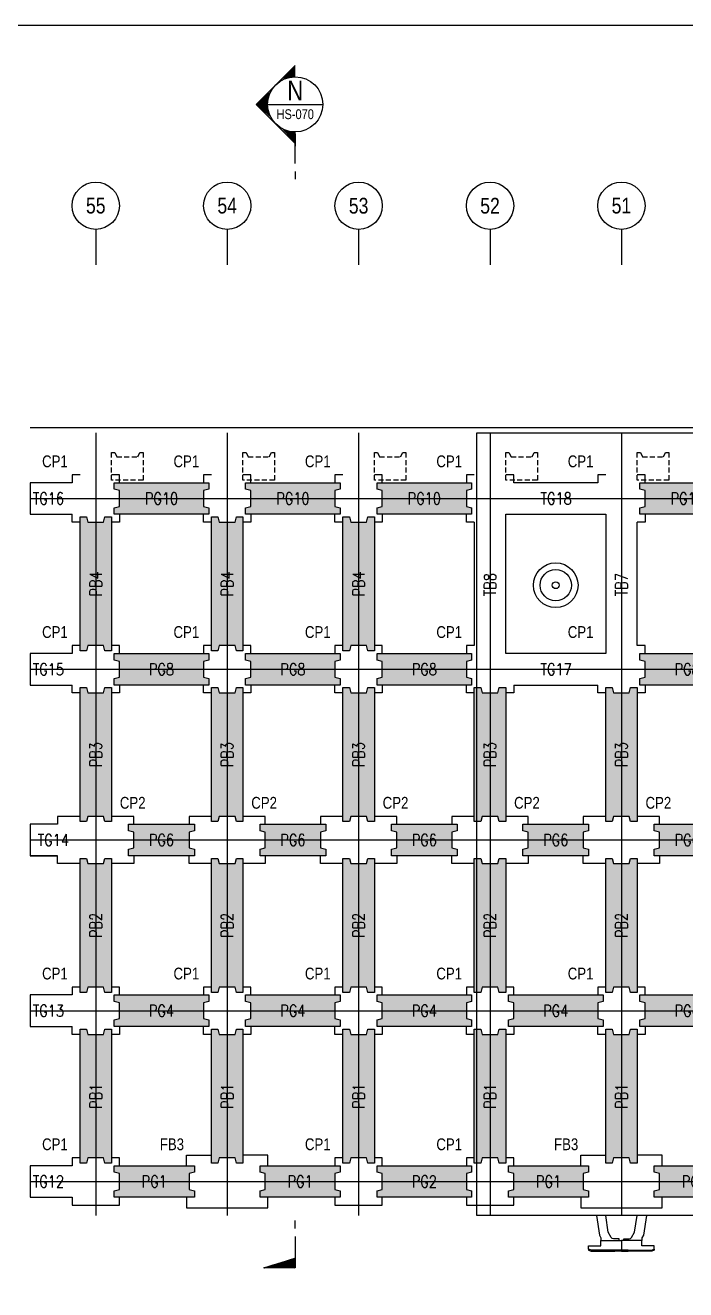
# Model space of a CAD drawing. Header units: millimetres. Extents: x 4668 to 40173, y -3560 to 14620.
# Drawn here: x 29398 to 31911, y 9806 to 14620 of the extents above; entities that cross this region are included whole.
import ezdxf
from ezdxf.enums import TextEntityAlignment as Align

# ---------------------------------------------------------------- set-up
doc = ezdxf.new("R2010")
doc.units = ezdxf.units.MM
for name, pattern in [('CENTER', [50.8, 31.75, -6.35, 6.35, -6.35]), ('DASHED', [19.05, 12.7, -6.35]), ('HIDDEN', [9.525, 6.35, -3.175])]:
    doc.linetypes.add(name, pattern=pattern)
doc.layers.get('0').transparency = 0.5
for name, color, linetype in [('DIM_03', 1, 'Continuous'), ('HB_SYMBOLS', 7, 'Continuous'), ('場鑄梁', 4, 'Continuous'), ('場鑄梁_TXT', 2, 'Continuous'), ('場鑄梁_虛線', 4, 'Continuous'), ('底圖', 7, 'Continuous'), ('直柱', 5, 'Continuous'), ('防舷材', 7, 'Continuous'), ('預鑄梁', 7, 'Continuous'), ('預鑄梁_TXT', 2, 'Continuous'), ('預鑄梁_外緣', 7, 'Continuous'), ('預鑄樁帽', 6, 'Continuous'), ('預鑄樁帽_TXT', 2, 'Continuous')]:
    doc.layers.add(name, color=color, linetype=linetype)
doc.layers.add('HB_0', color=7, linetype='Continuous', transparency=0.5)
doc.layers.add('預鑄梁_HATCH', color=253, linetype='Continuous', transparency=0.5)
doc.layers.get('預鑄樁帽').off()
doc.styles.get("Standard").update_dxf_attribs({"font": 'arial.ttf'})
doc.styles.add('結構平面-V3$0$STANDARD', font='ROMANS', dxfattribs={"width": 0.8, "bigfont": 'LCHINA.shx'})

# ---------------------------------------------------------------- blocks, each defined once
blk = doc.blocks.new('gr_t')
at = {"layer": 'HB_SYMBOLS', "color": 4, "linetype": 'Continuous'}
blk.add_line((0, -6), (0, -15), dxfattribs=at)
blk.add_circle((0, 0), 6, dxfattribs=at)
at = {"layer": 'HB_SYMBOLS', "color": 4, "linetype": 'Continuous', "width": 0.8}
blk.add_attdef('A', text='', height=4.5, dxfattribs=at).set_placement((0, 0), align=Align.MIDDLE)
blk = doc.blocks.new('HP1250-flat-1')
at = {"color": 7, "linetype": 'Continuous'}
for points in [[(-0.947, 1.35), (-0.838, 0.601), (-0.78, 0.5), (-0.78, 0.4)], [(0.947, 1.35), (0.838, 0.601), (0.78, 0.5), (0.78, 0.4)]]:
    blk.add_lwpolyline(points, dxfattribs=at)
for points in [[(-0.09, 0.4), (-0.09, 0.457, 0.414214), (-0.095, 0.462), (-0.298, 0.462, -0.272631), (-0.385, 0.512), (-0.5, 0.715), (-0.594, 1.35)], [(0.09, 0.4), (0.09, 0.457, -0.414214), (0.095, 0.462), (0.298, 0.462, 0.272631), (0.385, 0.512), (0.5, 0.715), (0.594, 1.35)]]:
    blk.add_lwpolyline(points, format="xyb", dxfattribs=at)
for points in [[(0, 0.4), (0, 0.04), (-1.144, 0.04), (-1.25, 0.072), (-1.25, 0.2), (-0.78, 0.2), (-0.78, 0.4)], [(-1.15, 0), (-0.75, 0), (-0.75, 0.04), (-1.144, 0.04), (-1.25, 0.072), (-1.25, 0.03)], [(-0.75, 0.04), (-0.75, 0), (-0.25, 0), (-0.25, 0.04)], [(0, 0.04), (0, 0), (-0.25, 0), (-0.25, 0.04)], [(0, 0.4), (0, 0.04), (1.144, 0.04), (1.25, 0.072), (1.25, 0.2), (0.78, 0.2), (0.78, 0.4)], [(0, 0.04), (0, 0), (0.25, 0), (0.25, 0.04)], [(0.75, 0.04), (0.75, 0), (0.25, 0), (0.25, 0.04)], [(1.15, 0), (0.75, 0), (0.75, 0.04), (1.144, 0.04), (1.25, 0.072), (1.25, 0.03)]]:
    blk.add_lwpolyline(points, close=True, dxfattribs=at)
blk = doc.blocks.new('Boll200T')
at = {"color": 0, "linetype": 'Continuous'}
for radius in [0.85, 0.13]:
    blk.add_circle((0, 0), radius, dxfattribs=at)
at = {"color": 0}
blk.add_circle((0, 0), 0.595, dxfattribs=at)
blk = doc.blocks.new('PG1')
at = {"layer": '預鑄梁_HATCH'}
blk.add_hatch(color=256, dxfattribs=at).paths.add_polyline_path([(0, 25), (0, 0), (305, 0), (305, 25), (285, 30), (285, 90), (305, 95), (305, 120), (0, 120), (0, 95), (20, 90), (20, 30)])
at = {"layer": '預鑄梁', "linetype": 'DASHED', "ltscale": 50}
blk.add_lwpolyline([(0, 0), (0, 25), (20, 30), (20, 90), (0, 95), (0, 120), (305, 120), (305, 95), (285, 90), (285, 30), (305, 25), (305, 0), (0, 0)], dxfattribs=at)
at = {"layer": '預鑄梁_外緣'}
blk.add_lwpolyline([(0, 0), (0, 25), (20, 30), (20, 90), (0, 95), (0, 120), (305, 120), (305, 95), (285, 90), (285, 30), (305, 25), (305, 0), (0, 0)], dxfattribs=at)
at = {"layer": '預鑄梁_TXT', "linetype": 'Continuous', "style": '結構平面-V3$0$STANDARD', "width": 0.8}
blk.add_text('PG1', height=45, rotation=0, dxfattribs=at).set_placement((152.5, 60), align=Align.MIDDLE)
blk = doc.blocks.new('PG2')
at = {"layer": '預鑄梁_HATCH'}
blk.add_hatch(color=256, dxfattribs=at).paths.add_polyline_path([(0, 25), (0, 0), (360, 0), (360, 25), (340, 30), (340, 90), (360, 95), (360, 120), (0, 120), (0, 95), (20, 90), (20, 30)])
at = {"layer": '預鑄梁', "linetype": 'DASHED', "ltscale": 50}
blk.add_lwpolyline([(0, 0), (0, 25), (20, 30), (20, 90), (0, 95), (0, 120), (360, 120), (360, 95), (340, 90), (340, 30), (360, 25), (360, 0), (0, 0)], dxfattribs=at)
at = {"layer": '預鑄梁_外緣'}
blk.add_lwpolyline([(0, 0), (0, 25), (20, 30), (20, 90), (0, 95), (0, 120), (360, 120), (360, 95), (340, 90), (340, 30), (360, 25), (360, 0), (0, 0)], dxfattribs=at)
at = {"layer": '預鑄梁_TXT', "linetype": 'Continuous', "style": '結構平面-V3$0$STANDARD', "width": 0.8}
blk.add_text('PG2', height=45, rotation=0, dxfattribs=at).set_placement((180, 60), align=Align.MIDDLE)
blk = doc.blocks.new('PG4')
at = {"layer": '預鑄梁_HATCH'}
blk.add_hatch(color=256, dxfattribs=at).paths.add_polyline_path([(0, 25), (0, 0), (360, 0), (360, 25), (340, 30), (340, 90), (360, 95), (360, 120), (0, 120), (0, 95), (20, 90), (20, 30)])
at = {"layer": '預鑄梁', "linetype": 'DASHED', "ltscale": 50}
blk.add_lwpolyline([(0, 0), (0, 25), (20, 30), (20, 90), (0, 95), (0, 120), (360, 120), (360, 95), (340, 90), (340, 30), (360, 25), (360, 0), (0, 0)], dxfattribs=at)
at = {"layer": '預鑄梁_外緣'}
blk.add_lwpolyline([(0, 0), (0, 25), (20, 30), (20, 90), (0, 95), (0, 120), (360, 120), (360, 95), (340, 90), (340, 30), (360, 25), (360, 0), (0, 0)], dxfattribs=at)
at = {"layer": '預鑄梁_TXT', "linetype": 'Continuous', "style": '結構平面-V3$0$STANDARD', "width": 0.8}
blk.add_text('PG4', height=45, rotation=0, dxfattribs=at).set_placement((180, 60), align=Align.MIDDLE)
blk = doc.blocks.new('PG6')
at = {"layer": '預鑄梁_HATCH'}
blk.add_hatch(color=256, dxfattribs=at).paths.add_polyline_path([(250, 0), (250, 25), (230, 30), (230, 90), (250, 95), (250, 120), (0, 120), (0, 95), (20, 90), (20, 30), (0, 25), (0, 0)])
at = {"layer": '預鑄梁', "linetype": 'DASHED', "ltscale": 50}
blk.add_lwpolyline([(0, 0), (0, 25), (20, 30), (20, 90), (0, 95), (0, 120), (250, 120), (250, 95), (230, 90), (230, 30), (250, 25), (250, 0), (0, 0)], dxfattribs=at)
at = {"layer": '預鑄梁_外緣'}
blk.add_lwpolyline([(0, 0), (0, 25), (20, 30), (20, 90), (0, 95), (0, 120), (250, 120), (250, 95), (230, 90), (230, 30), (250, 25), (250, 0), (0, 0)], dxfattribs=at)
at = {"layer": '預鑄梁_TXT', "linetype": 'Continuous', "style": '結構平面-V3$0$STANDARD', "width": 0.8}
blk.add_text('PG6', height=45, rotation=0, dxfattribs=at).set_placement((125, 60), align=Align.MIDDLE)
blk = doc.blocks.new('PG8')
at = {"layer": '預鑄梁_HATCH'}
blk.add_hatch(color=256, dxfattribs=at).paths.add_polyline_path([(0, 25), (0, 0), (360, 0), (360, 25), (340, 30), (340, 90), (360, 95), (360, 120), (0, 120), (0, 95), (20, 90), (20, 30)])
at = {"layer": '預鑄梁', "linetype": 'DASHED', "ltscale": 50}
blk.add_lwpolyline([(0, 0), (0, 25), (20, 30), (20, 90), (0, 95), (0, 120), (360, 120), (360, 95), (340, 90), (340, 30), (360, 25), (360, 0), (0, 0)], dxfattribs=at)
at = {"layer": '預鑄梁_外緣'}
blk.add_lwpolyline([(0, 0), (0, 25), (20, 30), (20, 90), (0, 95), (0, 120), (360, 120), (360, 95), (340, 90), (340, 30), (360, 25), (360, 0), (0, 0)], dxfattribs=at)
at = {"layer": '預鑄梁_TXT', "linetype": 'Continuous', "style": '結構平面-V3$0$STANDARD', "width": 0.8}
blk.add_text('PG8', height=45, rotation=0, dxfattribs=at).set_placement((180, 60), align=Align.MIDDLE)
blk = doc.blocks.new('PG10')
at = {"layer": '預鑄梁_HATCH'}
blk.add_hatch(color=256, dxfattribs=at).paths.add_polyline_path([(0, 25), (0, 0), (360, 0), (360, 25), (340, 30), (340, 90), (360, 95), (360, 120), (0, 120), (0, 95), (20, 90), (20, 30)])
at = {"layer": '預鑄梁', "linetype": 'DASHED', "ltscale": 50}
blk.add_lwpolyline([(0, 0), (0, 25), (20, 30), (20, 90), (0, 95), (0, 120), (360, 120), (360, 95), (340, 90), (340, 30), (360, 25), (360, 0), (0, 0)], dxfattribs=at)
at = {"layer": '預鑄梁_外緣'}
blk.add_lwpolyline([(0, 0), (0, 25), (20, 30), (20, 90), (0, 95), (0, 120), (360, 120), (360, 95), (340, 90), (340, 30), (360, 25), (360, 0), (0, 0)], dxfattribs=at)
at = {"layer": '預鑄梁_TXT', "linetype": 'Continuous', "style": '結構平面-V3$0$STANDARD', "width": 0.8}
blk.add_text('PG10', height=45, rotation=0, dxfattribs=at).set_placement((180, 60), align=Align.MIDDLE)
blk = doc.blocks.new('PB1')
at = {"layer": '預鑄梁_HATCH'}
blk.add_hatch(color=256, dxfattribs=at).paths.add_polyline_path([(-25, 0), (0, 0), (0, 510), (-25, 510), (-30, 490), (-90, 490), (-95, 510), (-120, 510), (-120, 0), (-95, 0), (-90, 20), (-30, 20)])
at = {"layer": '預鑄梁', "linetype": 'DASHED', "ltscale": 50}
blk.add_lwpolyline([(0, 0), (-25, 0), (-30, 20), (-90, 20), (-95, 0), (-120, 0), (-120, 510), (-95, 510), (-90, 490), (-30, 490), (-25, 510), (0, 510), (0, 0)], dxfattribs=at)
at = {"layer": '預鑄梁_外緣'}
blk.add_lwpolyline([(0, 0), (-25, 0), (-30, 20), (-90, 20), (-95, 0), (-120, 0), (-120, 510), (-95, 510), (-90, 490), (-30, 490), (-25, 510), (0, 510), (0, 0)], dxfattribs=at)
at = {"layer": '預鑄梁_TXT', "linetype": 'Continuous', "style": '結構平面-V3$0$STANDARD', "width": 0.8}
blk.add_text('PB1', height=45, rotation=90, dxfattribs=at).set_placement((-60, 255), align=Align.MIDDLE)
blk = doc.blocks.new('PB2')
at = {"layer": '預鑄梁_HATCH'}
blk.add_hatch(color=256, dxfattribs=at).paths.add_polyline_path([(-25, 0), (0, 0), (0, 510), (-25, 510), (-30, 490), (-90, 490), (-95, 510), (-120, 510), (-120, 0), (-95, 0), (-90, 20), (-30, 20)])
at = {"layer": '預鑄梁', "linetype": 'DASHED', "ltscale": 50}
blk.add_lwpolyline([(0, 0), (-25, 0), (-30, 20), (-90, 20), (-95, 0), (-120, 0), (-120, 510), (-95, 510), (-90, 490), (-30, 490), (-25, 510), (0, 510), (0, 0)], dxfattribs=at)
at = {"layer": '預鑄梁_外緣'}
blk.add_lwpolyline([(0, 0), (-25, 0), (-30, 20), (-90, 20), (-95, 0), (-120, 0), (-120, 510), (-95, 510), (-90, 490), (-30, 490), (-25, 510), (0, 510), (0, 0)], dxfattribs=at)
at = {"layer": '預鑄梁_TXT', "linetype": 'Continuous', "style": '結構平面-V3$0$STANDARD', "width": 0.8}
blk.add_text('PB2', height=45, rotation=90, dxfattribs=at).set_placement((-60, 255), align=Align.MIDDLE)
blk = doc.blocks.new('PB3')
at = {"layer": '預鑄梁_HATCH'}
blk.add_hatch(color=256, dxfattribs=at).paths.add_polyline_path([(-25, 0), (0, 0), (0, 510), (-25, 510), (-30, 490), (-90, 490), (-95, 510), (-120, 510), (-120, 0), (-95, 0), (-90, 20), (-30, 20)])
at = {"layer": '預鑄梁', "linetype": 'DASHED', "ltscale": 50}
blk.add_lwpolyline([(0, 0), (-25, 0), (-30, 20), (-90, 20), (-95, 0), (-120, 0), (-120, 510), (-95, 510), (-90, 490), (-30, 490), (-25, 510), (0, 510), (0, 0)], dxfattribs=at)
at = {"layer": '預鑄梁_外緣'}
blk.add_lwpolyline([(0, 0), (-25, 0), (-30, 20), (-90, 20), (-95, 0), (-120, 0), (-120, 510), (-95, 510), (-90, 490), (-30, 490), (-25, 510), (0, 510), (0, 0)], dxfattribs=at)
at = {"layer": '預鑄梁_TXT', "linetype": 'Continuous', "style": '結構平面-V3$0$STANDARD', "width": 0.8}
blk.add_text('PB3', height=45, rotation=90, dxfattribs=at).set_placement((-60, 255), align=Align.MIDDLE)
blk = doc.blocks.new('PB4')
at = {"layer": '預鑄梁_HATCH'}
blk.add_hatch(color=256, dxfattribs=at).paths.add_polyline_path([(-25, 0), (0, 0), (0, 510), (-25, 510), (-30, 490), (-90, 490), (-95, 510), (-120, 510), (-120, 0), (-95, 0), (-90, 20), (-30, 20)])
at = {"layer": '預鑄梁', "linetype": 'DASHED', "ltscale": 50}
blk.add_lwpolyline([(0, 0), (-25, 0), (-30, 20), (-90, 20), (-95, 0), (-120, 0), (-120, 510), (-95, 510), (-90, 490), (-30, 490), (-25, 510), (0, 510), (0, 0)], dxfattribs=at)
at = {"layer": '預鑄梁_外緣'}
blk.add_lwpolyline([(0, 0), (-25, 0), (-30, 20), (-90, 20), (-95, 0), (-120, 0), (-120, 510), (-95, 510), (-90, 490), (-30, 490), (-25, 510), (0, 510), (0, 0)], dxfattribs=at)
at = {"layer": '預鑄梁_TXT', "linetype": 'Continuous', "style": '結構平面-V3$0$STANDARD', "width": 0.8}
blk.add_text('PB4', height=45, rotation=90, dxfattribs=at).set_placement((-60, 255), align=Align.MIDDLE)
blk = doc.blocks.new('PB5')
at = {"layer": 'HB_0', "color": 1, "linetype": 'HIDDEN', "ltscale": 3}
blk.add_lwpolyline([(0, 0), (0, 105), (12, 105), (20, 89), (100, 89), (108, 105), (120, 105), (120, 0), (0, 0)], dxfattribs=at)
blk = doc.blocks.new('CP1')
at = {"layer": '預鑄樁帽_TXT', "linetype": 'Continuous', "width": 0.8}
blk.add_text('CP1', height=45, dxfattribs=at).set_placement((-255.3, 241.6), align=Align.MIDDLE)
blk = doc.blocks.new('FB3')
at = {"layer": '預鑄樁帽_TXT', "linetype": 'Continuous', "width": 0.8}
blk.add_text('FB3', height=45, dxfattribs=at).set_placement((-365.3, 241.6), align=Align.MIDDLE)
blk = doc.blocks.new('CP2')
at = {"layer": '預鑄樁帽_TXT', "linetype": 'Continuous', "width": 0.8}
blk.add_text('CP2', height=45, dxfattribs=at).set_placement((-14.5, 241.6), align=Align.MIDDLE)
blk = doc.blocks.new('SEC2U0-n')
at = {"color": 2, "linetype": 'Continuous'}
for p, q in [((-9.9, 0), (0, 9.9)), ((0, 9.9), (9.9, 0)), ((-7.51, 0), (-10.62, 0))]:
    blk.add_line(p, q, dxfattribs=at)
at = {"color": 3}
for p, q in [((-17, 0), (-19, 0)), ((-15, 0), (-7, 0))]:
    blk.add_line(p, q, dxfattribs=at)
at = {"color": 2, "linetype": 'Continuous'}
blk.add_circle((0, 0), 7, dxfattribs=at)
for points in [[(0, 9.9), (-3.5, 6.06), (-4.95, 4.95), (-4.26, 5.55)], [(0, 9.9), (-1.81, 6.76), (-3.5, 6.06), (-1.81, 6.76)], [(0, 9.9), (0, 7), (-1.81, 6.76), (-0.91, 6.94)], [(0, 9.9), (3.5, 6.06), (4.95, 4.95), (4.26, 5.55)], [(0, 9.9), (1.81, 6.76), (3.5, 6.06), (1.81, 6.76)], [(0, 9.9), (0, 7), (1.81, 6.76), (0.91, 6.94)], [(-9.9, 0), (-6.06, 3.5), (-4.95, 4.95), (-5.55, 4.26)], [(-9.9, 0), (-6.76, 1.81), (-6.06, 3.5), (-6.76, 1.81)], [(9.9, 0), (6.06, 3.5), (4.95, 4.95), (5.55, 4.26)], [(9.9, 0), (6.76, 1.81), (6.06, 3.5), (6.76, 1.81)], [(-9.9, 0), (-7, 0), (-6.76, 1.81), (-6.94, 0.91)], [(9.9, 0), (7, 0), (6.76, 1.81), (6.94, 0.91)]]:
    blk.add_solid(points, dxfattribs=at)
blk = doc.blocks.new('ST-n')
at = {"color": 2}
blk.add_line((-7, 0), (7, 0), dxfattribs=at)
blk.add_circle((0, 0), 7, dxfattribs=at)
at = {"color": 3, "width": 0.8}
blk.add_attdef('A', text='', height=4.5, dxfattribs=at).set_placement((0, 3.5), align=Align.MIDDLE)
at = {"color": 1, "width": 0.8}
blk.add_attdef('HB2002', text='', height=2.5, dxfattribs=at).set_placement((0, -2.5), align=Align.MIDDLE)
blk = doc.blocks.new('*X499')
at = {"color": 0, "linetype": 'Continuous'}
for p, q in [((79.88, 269.21), (80.31, 269.64)), ((80.06, 269.21), (80.57, 269.72)), ((80.24, 269.21), (80.83, 269.8)), ((80.41, 269.21), (81.09, 269.88)), ((80.59, 269.21), (81.34, 269.96)), ((80.77, 269.21), (81.6, 270.04)), ((80.94, 269.21), (81.86, 270.12)), ((81.12, 269.21), (82.11, 270.2)), ((81.3, 269.21), (82.37, 270.29)), ((81.47, 269.21), (82.63, 270.37)), ((81.65, 269.21), (82.89, 270.45)), ((81.83, 269.21), (83.14, 270.53)), ((82, 269.21), (83.4, 270.61)), ((82.18, 269.21), (83.66, 270.69)), ((82.36, 269.21), (83.91, 270.77)), ((82.53, 269.21), (84.17, 270.85)), ((82.71, 269.21), (84.43, 270.93)), ((82.89, 269.21), (84.69, 271.01)), ((83.06, 269.21), (84.94, 271.09)), ((83.24, 269.21), (85.2, 271.17)), ((83.42, 269.21), (85.46, 271.25)), ((83.59, 269.21), (85.71, 271.33)), ((83.77, 269.21), (85.97, 271.41)), ((83.95, 269.21), (86.23, 271.49)), ((84.12, 269.21), (86.49, 271.57)), ((84.3, 269.21), (86.74, 271.65)), ((84.48, 269.21), (86.93, 271.66)), ((84.65, 269.21), (86.93, 271.48)), ((84.83, 269.21), (86.93, 271.31)), ((85.01, 269.21), (86.93, 271.13)), ((85.19, 269.21), (86.93, 270.95)), ((85.36, 269.21), (86.93, 270.78)), ((85.54, 269.21), (86.93, 270.6)), ((85.72, 269.21), (86.93, 270.42)), ((85.89, 269.21), (86.93, 270.25)), ((86.07, 269.21), (86.93, 270.07)), ((86.25, 269.21), (86.93, 269.89)), ((86.42, 269.21), (86.93, 269.72)), ((79, 269.21), (79.03, 269.24)), ((79.17, 269.21), (79.29, 269.32)), ((79.35, 269.21), (79.54, 269.4)), ((79.53, 269.21), (79.8, 269.48)), ((79.71, 269.21), (80.06, 269.56)), ((86.6, 269.21), (86.93, 269.54)), ((86.78, 269.21), (86.93, 269.36))]:
    blk.add_line(p, q, dxfattribs=at)
blk = doc.blocks.new('SEND-n')
at = {"color": 3}
for p, q in [((8, 0), (0, 0)), ((10, 0), (12, 0))]:
    blk.add_line(p, q, dxfattribs=at)
at = {"color": 2, "linetype": 'Continuous'}
blk.add_lwpolyline([(0, 0), (0, 8), (2.5, 0)], close=True, dxfattribs=at)
at = {"color": 2, "linetype": 'Continuous', "rotation": 270}
blk.add_blockref('*X499', (-269.21, 86.93), dxfattribs=at)

msp = doc.modelspace()

# ---------------------------------------------------------------- linework, layer by layer
at = {"layer": 'Defpoints', "color": 217, "true_color": 0x93278f}
msp.add_lwpolyline([(40173.213, 7667.236), (37180.713, 7667.236), (37180.713, 6332.236), (28338.213, 6332.236), (28338.213, 14619.736), (40173.213, 14619.736)], close=True, dxfattribs=at)
at = {"layer": '場鑄梁', "linetype": 'DASHED', "ltscale": 50}
for p, q in [((31576.543, 12878.16), (31256.543, 12878.16)), ((31106.543, 12728.16), (31106.543, 12258.16)), ((31726.543, 12258.16), (31726.543, 12728.16)), ((31256.543, 12108.16), (31576.543, 12108.16))]:
    msp.add_line(p, q, dxfattribs=at)
at = {"layer": '場鑄梁'}
for p, q in [((29521.543, 11578.16), (29416.543, 11578.16)), ((29521.543, 11458.16), (29416.543, 11458.16))]:
    msp.add_line(p, q, dxfattribs=at)
for points in [[(29606.543, 12908.16), (29576.543, 12908.16), (29576.543, 12878.16)], [(29756.543, 12878.16), (29756.543, 12908.16), (29726.543, 12908.16)], [(30106.543, 12908.16), (30076.543, 12908.16), (30076.543, 12878.16)], [(30256.543, 12878.16), (30256.543, 12908.16), (30226.543, 12908.16)], [(30606.543, 12908.16), (30576.543, 12908.16), (30576.543, 12878.16)], [(30756.543, 12878.16), (30756.543, 12908.16), (30726.543, 12908.16)], [(31106.543, 12908.16), (31076.543, 12908.16), (31076.543, 12878.16)], [(31256.543, 12878.16), (31256.543, 12908.16), (31226.543, 12908.16)], [(31606.543, 12908.16), (31576.543, 12908.16), (31576.543, 12878.16)], [(31756.543, 12878.16), (31756.543, 12908.16), (31726.543, 12908.16)], [(29576.543, 12878.16), (29416.543, 12878.16), (29416.543, 12758.16), (29576.543, 12758.16)], [(29606.543, 12728.16), (29576.543, 12728.16), (29576.543, 12758.16)], [(29756.543, 12758.16), (29756.543, 12728.16), (29726.543, 12728.16)], [(30106.543, 12728.16), (30076.543, 12728.16), (30076.543, 12758.16)], [(30256.543, 12758.16), (30256.543, 12728.16), (30226.543, 12728.16)], [(30606.543, 12728.16), (30576.543, 12728.16), (30576.543, 12758.16)], [(30756.543, 12758.16), (30756.543, 12728.16), (30726.543, 12728.16)], [(31106.543, 12728.16), (31076.543, 12728.16), (31076.543, 12758.16)], [(31756.543, 12758.16), (31756.543, 12728.16), (31726.543, 12728.16)], [(29576.543, 12228.16), (29416.543, 12228.16), (29416.543, 12108.16), (29576.543, 12108.16)], [(29606.543, 12258.16), (29576.543, 12258.16), (29576.543, 12228.16)], [(29756.543, 12228.16), (29756.543, 12258.16), (29726.543, 12258.16)], [(30106.543, 12258.16), (30076.543, 12258.16), (30076.543, 12228.16)], [(30256.543, 12228.16), (30256.543, 12258.16), (30226.543, 12258.16)], [(30606.543, 12258.16), (30576.543, 12258.16), (30576.543, 12228.16)], [(30756.543, 12228.16), (30756.543, 12258.16), (30726.543, 12258.16)], [(31106.543, 12258.16), (31076.543, 12258.16), (31076.543, 12228.16)], [(31756.543, 12228.16), (31756.543, 12258.16), (31726.543, 12258.16)], [(29606.543, 12078.16), (29576.543, 12078.16), (29576.543, 12108.16)], [(29756.543, 12108.16), (29756.543, 12078.16), (29726.543, 12078.16)], [(30106.543, 12078.16), (30076.543, 12078.16), (30076.543, 12108.16)], [(30256.543, 12108.16), (30256.543, 12078.16), (30226.543, 12078.16)], [(30606.543, 12078.16), (30576.543, 12078.16), (30576.543, 12108.16)], [(30756.543, 12108.16), (30756.543, 12078.16), (30726.543, 12078.16)], [(31106.543, 12078.16), (31076.543, 12078.16), (31076.543, 12108.16)], [(31256.543, 12108.16), (31256.543, 12078.16), (31226.543, 12078.16)], [(31606.543, 12078.16), (31576.543, 12078.16), (31576.543, 12108.16)], [(31756.543, 12108.16), (31756.543, 12078.16), (31726.543, 12078.16)], [(29606.543, 11608.16), (29521.543, 11608.16), (29521.543, 11578.16)], [(29811.543, 11578.16), (29811.543, 11608.16), (29726.543, 11608.16)], [(30106.543, 11608.16), (30021.543, 11608.16), (30021.543, 11578.16)], [(30311.543, 11578.16), (30311.543, 11608.16), (30226.543, 11608.16)], [(30606.543, 11608.16), (30521.543, 11608.16), (30521.543, 11578.16)], [(30811.543, 11578.16), (30811.543, 11608.16), (30726.543, 11608.16)], [(31106.543, 11608.16), (31021.543, 11608.16), (31021.543, 11578.16)], [(31311.543, 11578.16), (31311.543, 11608.16), (31226.543, 11608.16)], [(31606.543, 11608.16), (31521.543, 11608.16), (31521.543, 11578.16)], [(31811.543, 11578.16), (31811.543, 11608.16), (31726.543, 11608.16)], [(29521.543, 11578.16), (29416.543, 11578.16), (29416.543, 11458.16), (29521.543, 11458.16)], [(29606.543, 11428.16), (29521.543, 11428.16), (29521.543, 11458.16)], [(29811.543, 11458.16), (29811.543, 11428.16), (29726.543, 11428.16)], [(30106.543, 11428.16), (30021.543, 11428.16), (30021.543, 11458.16)], [(30311.543, 11458.16), (30311.543, 11428.16), (30226.543, 11428.16)], [(30606.543, 11428.16), (30521.543, 11428.16), (30521.543, 11458.16)], [(30811.543, 11458.16), (30811.543, 11428.16), (30726.543, 11428.16)], [(31106.543, 11428.16), (31021.543, 11428.16), (31021.543, 11458.16)], [(31311.543, 11458.16), (31311.543, 11428.16), (31226.543, 11428.16)], [(31606.543, 11428.16), (31521.543, 11428.16), (31521.543, 11458.16)], [(31811.543, 11458.16), (31811.543, 11428.16), (31726.543, 11428.16)], [(29576.543, 10928.16), (29416.543, 10928.16), (29416.543, 10808.16), (29576.543, 10808.16)], [(29606.543, 10958.16), (29576.543, 10958.16), (29576.543, 10928.16)], [(29756.543, 10928.16), (29756.543, 10958.16), (29726.543, 10958.16)], [(30106.543, 10958.16), (30076.543, 10958.16), (30076.543, 10928.16)], [(30256.543, 10928.16), (30256.543, 10958.16), (30226.543, 10958.16)], [(30606.543, 10958.16), (30576.543, 10958.16), (30576.543, 10928.16)], [(30756.543, 10928.16), (30756.543, 10958.16), (30726.543, 10958.16)], [(31106.543, 10958.16), (31076.543, 10958.16), (31076.543, 10928.16)], [(31256.543, 10928.16), (31256.543, 10958.16), (31226.543, 10958.16)], [(31606.543, 10958.16), (31576.543, 10958.16), (31576.543, 10928.16)], [(31756.543, 10928.16), (31756.543, 10958.16), (31726.543, 10958.16)], [(29606.543, 10778.16), (29576.543, 10778.16), (29576.543, 10808.16)], [(29756.543, 10808.16), (29756.543, 10778.16), (29726.543, 10778.16)], [(30106.543, 10778.16), (30076.543, 10778.16), (30076.543, 10808.16)], [(30256.543, 10808.16), (30256.543, 10778.16), (30226.543, 10778.16)], [(30606.543, 10778.16), (30576.543, 10778.16), (30576.543, 10808.16)], [(30756.543, 10808.16), (30756.543, 10778.16), (30726.543, 10778.16)], [(31106.543, 10778.16), (31076.543, 10778.16), (31076.543, 10808.16)], [(31256.543, 10808.16), (31256.543, 10778.16), (31226.543, 10778.16)], [(31606.543, 10778.16), (31576.543, 10778.16), (31576.543, 10808.16)], [(31756.543, 10808.16), (31756.543, 10778.16), (31726.543, 10778.16)], [(29606.543, 10308.16), (29576.543, 10308.16), (29576.543, 10278.16)], [(29756.543, 10278.16), (29756.543, 10308.16), (29726.543, 10308.16)], [(30011.543, 10278.16), (30011.543, 10318.16), (30106.543, 10318.16)], [(30321.543, 10278.16), (30321.543, 10318.16), (30226.543, 10318.16)], [(30606.543, 10308.16), (30576.543, 10308.16), (30576.543, 10278.16)], [(30756.543, 10278.16), (30756.543, 10308.16), (30726.543, 10308.16)], [(31106.543, 10308.16), (31076.543, 10308.16), (31076.543, 10278.16)], [(31256.543, 10278.16), (31256.543, 10308.16), (31226.543, 10308.16)], [(31511.543, 10278.16), (31511.543, 10318.16), (31606.543, 10318.16)], [(31821.543, 10278.16), (31821.543, 10318.16), (31726.543, 10318.16)], [(29576.543, 10278.16), (29416.543, 10278.16), (29416.543, 10158.16), (29576.543, 10158.16)], [(29576.543, 10158.16), (29576.543, 10128.16), (29756.543, 10128.16), (29756.543, 10158.16)], [(30011.543, 10158.16), (30011.543, 10118.16), (30321.543, 10118.16), (30321.543, 10158.16)], [(30576.543, 10158.16), (30576.543, 10128.16), (30756.543, 10128.16), (30756.543, 10158.16)], [(31076.543, 10158.16), (31076.543, 10128.16), (31256.543, 10128.16), (31256.543, 10158.16)], [(31511.543, 10158.16), (31511.543, 10118.16), (31821.543, 10118.16), (31821.543, 10158.16)]]:
    msp.add_lwpolyline(points, dxfattribs=at)
at = {"layer": '場鑄梁', "linetype": 'DASHED', "ltscale": 50}
msp.add_lwpolyline([(31606.543, 12228.16), (31226.543, 12228.16), (31226.543, 12758.16), (31606.543, 12758.16)], close=True, dxfattribs=at)
at = {"layer": '場鑄梁_虛線', "linetype": 'DASHED', "ltscale": 50}
for p, q in [((31576.543, 12878.16), (31256.543, 12878.16)), ((31106.543, 12728.16), (31106.543, 12258.16)), ((31726.543, 12258.16), (31726.543, 12728.16)), ((31256.543, 12108.16), (31576.543, 12108.16)), ((29521.543, 11578.16), (29416.543, 11578.16)), ((29521.543, 11458.16), (29416.543, 11458.16))]:
    msp.add_line(p, q, dxfattribs=at)
for points in [[(29606.543, 12908.16), (29576.543, 12908.16), (29576.543, 12878.16)], [(29756.543, 12878.16), (29756.543, 12908.16), (29726.543, 12908.16)], [(30106.543, 12908.16), (30076.543, 12908.16), (30076.543, 12878.16)], [(30256.543, 12878.16), (30256.543, 12908.16), (30226.543, 12908.16)], [(30606.543, 12908.16), (30576.543, 12908.16), (30576.543, 12878.16)], [(30756.543, 12878.16), (30756.543, 12908.16), (30726.543, 12908.16)], [(31106.543, 12908.16), (31076.543, 12908.16), (31076.543, 12878.16)], [(31256.543, 12878.16), (31256.543, 12908.16), (31226.543, 12908.16)], [(31606.543, 12908.16), (31576.543, 12908.16), (31576.543, 12878.16)], [(31756.543, 12878.16), (31756.543, 12908.16), (31726.543, 12908.16)], [(29576.543, 12878.16), (29416.543, 12878.16), (29416.543, 12758.16), (29576.543, 12758.16)], [(29606.543, 12728.16), (29576.543, 12728.16), (29576.543, 12758.16)], [(29756.543, 12758.16), (29756.543, 12728.16), (29726.543, 12728.16)], [(30106.543, 12728.16), (30076.543, 12728.16), (30076.543, 12758.16)], [(30256.543, 12758.16), (30256.543, 12728.16), (30226.543, 12728.16)], [(30606.543, 12728.16), (30576.543, 12728.16), (30576.543, 12758.16)], [(30756.543, 12758.16), (30756.543, 12728.16), (30726.543, 12728.16)], [(31106.543, 12728.16), (31076.543, 12728.16), (31076.543, 12758.16)], [(31756.543, 12758.16), (31756.543, 12728.16), (31726.543, 12728.16)], [(29576.543, 12228.16), (29416.543, 12228.16), (29416.543, 12108.16), (29576.543, 12108.16)], [(29606.543, 12258.16), (29576.543, 12258.16), (29576.543, 12228.16)], [(29756.543, 12228.16), (29756.543, 12258.16), (29726.543, 12258.16)], [(30106.543, 12258.16), (30076.543, 12258.16), (30076.543, 12228.16)], [(30256.543, 12228.16), (30256.543, 12258.16), (30226.543, 12258.16)], [(30606.543, 12258.16), (30576.543, 12258.16), (30576.543, 12228.16)], [(30756.543, 12228.16), (30756.543, 12258.16), (30726.543, 12258.16)], [(31106.543, 12258.16), (31076.543, 12258.16), (31076.543, 12228.16)], [(31756.543, 12228.16), (31756.543, 12258.16), (31726.543, 12258.16)], [(29606.543, 12078.16), (29576.543, 12078.16), (29576.543, 12108.16)], [(29756.543, 12108.16), (29756.543, 12078.16), (29726.543, 12078.16)], [(30106.543, 12078.16), (30076.543, 12078.16), (30076.543, 12108.16)], [(30256.543, 12108.16), (30256.543, 12078.16), (30226.543, 12078.16)], [(30606.543, 12078.16), (30576.543, 12078.16), (30576.543, 12108.16)], [(30756.543, 12108.16), (30756.543, 12078.16), (30726.543, 12078.16)], [(31106.543, 12078.16), (31076.543, 12078.16), (31076.543, 12108.16)], [(31256.543, 12108.16), (31256.543, 12078.16), (31226.543, 12078.16)], [(31606.543, 12078.16), (31576.543, 12078.16), (31576.543, 12108.16)], [(31756.543, 12108.16), (31756.543, 12078.16), (31726.543, 12078.16)], [(29606.543, 11608.16), (29521.543, 11608.16), (29521.543, 11578.16)], [(29811.543, 11578.16), (29811.543, 11608.16), (29726.543, 11608.16)], [(30106.543, 11608.16), (30021.543, 11608.16), (30021.543, 11578.16)], [(30311.543, 11578.16), (30311.543, 11608.16), (30226.543, 11608.16)], [(30606.543, 11608.16), (30521.543, 11608.16), (30521.543, 11578.16)], [(30811.543, 11578.16), (30811.543, 11608.16), (30726.543, 11608.16)], [(31106.543, 11608.16), (31021.543, 11608.16), (31021.543, 11578.16)], [(31311.543, 11578.16), (31311.543, 11608.16), (31226.543, 11608.16)], [(31606.543, 11608.16), (31521.543, 11608.16), (31521.543, 11578.16)], [(31811.543, 11578.16), (31811.543, 11608.16), (31726.543, 11608.16)], [(29521.543, 11578.16), (29416.543, 11578.16), (29416.543, 11458.16), (29521.543, 11458.16)], [(29606.543, 11428.16), (29521.543, 11428.16), (29521.543, 11458.16)], [(29811.543, 11458.16), (29811.543, 11428.16), (29726.543, 11428.16)], [(30106.543, 11428.16), (30021.543, 11428.16), (30021.543, 11458.16)], [(30311.543, 11458.16), (30311.543, 11428.16), (30226.543, 11428.16)], [(30606.543, 11428.16), (30521.543, 11428.16), (30521.543, 11458.16)], [(30811.543, 11458.16), (30811.543, 11428.16), (30726.543, 11428.16)], [(31106.543, 11428.16), (31021.543, 11428.16), (31021.543, 11458.16)], [(31311.543, 11458.16), (31311.543, 11428.16), (31226.543, 11428.16)], [(31606.543, 11428.16), (31521.543, 11428.16), (31521.543, 11458.16)], [(31811.543, 11458.16), (31811.543, 11428.16), (31726.543, 11428.16)], [(29576.543, 10928.16), (29416.543, 10928.16), (29416.543, 10808.16), (29576.543, 10808.16)], [(29606.543, 10958.16), (29576.543, 10958.16), (29576.543, 10928.16)], [(29756.543, 10928.16), (29756.543, 10958.16), (29726.543, 10958.16)], [(30106.543, 10958.16), (30076.543, 10958.16), (30076.543, 10928.16)], [(30256.543, 10928.16), (30256.543, 10958.16), (30226.543, 10958.16)], [(30606.543, 10958.16), (30576.543, 10958.16), (30576.543, 10928.16)], [(30756.543, 10928.16), (30756.543, 10958.16), (30726.543, 10958.16)], [(31106.543, 10958.16), (31076.543, 10958.16), (31076.543, 10928.16)], [(31256.543, 10928.16), (31256.543, 10958.16), (31226.543, 10958.16)], [(31606.543, 10958.16), (31576.543, 10958.16), (31576.543, 10928.16)], [(31756.543, 10928.16), (31756.543, 10958.16), (31726.543, 10958.16)], [(29606.543, 10778.16), (29576.543, 10778.16), (29576.543, 10808.16)], [(29756.543, 10808.16), (29756.543, 10778.16), (29726.543, 10778.16)], [(30106.543, 10778.16), (30076.543, 10778.16), (30076.543, 10808.16)], [(30256.543, 10808.16), (30256.543, 10778.16), (30226.543, 10778.16)], [(30606.543, 10778.16), (30576.543, 10778.16), (30576.543, 10808.16)], [(30756.543, 10808.16), (30756.543, 10778.16), (30726.543, 10778.16)], [(31106.543, 10778.16), (31076.543, 10778.16), (31076.543, 10808.16)], [(31256.543, 10808.16), (31256.543, 10778.16), (31226.543, 10778.16)], [(31606.543, 10778.16), (31576.543, 10778.16), (31576.543, 10808.16)], [(31756.543, 10808.16), (31756.543, 10778.16), (31726.543, 10778.16)], [(29606.543, 10308.16), (29576.543, 10308.16), (29576.543, 10278.16)], [(29756.543, 10278.16), (29756.543, 10308.16), (29726.543, 10308.16)], [(30011.543, 10278.16), (30011.543, 10318.16), (30106.543, 10318.16)], [(30321.543, 10278.16), (30321.543, 10318.16), (30226.543, 10318.16)], [(30606.543, 10308.16), (30576.543, 10308.16), (30576.543, 10278.16)], [(30756.543, 10278.16), (30756.543, 10308.16), (30726.543, 10308.16)], [(31106.543, 10308.16), (31076.543, 10308.16), (31076.543, 10278.16)], [(31256.543, 10278.16), (31256.543, 10308.16), (31226.543, 10308.16)], [(31511.543, 10278.16), (31511.543, 10318.16), (31606.543, 10318.16)], [(31821.543, 10278.16), (31821.543, 10318.16), (31726.543, 10318.16)], [(29576.543, 10278.16), (29416.543, 10278.16), (29416.543, 10158.16), (29576.543, 10158.16)], [(29576.543, 10158.16), (29576.543, 10128.16), (29756.543, 10128.16), (29756.543, 10158.16)], [(30011.543, 10158.16), (30011.543, 10118.16), (30321.543, 10118.16), (30321.543, 10158.16)], [(30576.543, 10158.16), (30576.543, 10128.16), (30756.543, 10128.16), (30756.543, 10158.16)], [(31076.543, 10158.16), (31076.543, 10128.16), (31256.543, 10128.16), (31256.543, 10158.16)], [(31511.543, 10158.16), (31511.543, 10118.16), (31821.543, 10118.16), (31821.543, 10158.16)]]:
    msp.add_lwpolyline(points, dxfattribs=at)
msp.add_lwpolyline([(31606.543, 12228.16), (31226.543, 12228.16), (31226.543, 12758.16), (31606.543, 12758.16)], close=True, dxfattribs=at)
at = {"layer": '底圖'}
msp.add_line((29416.543, 13088.16), (33916.543, 13088.159), dxfattribs=at)
at = {"layer": '底圖', "color": 252, "linetype": 'CENTER', "ltscale": 150}
for p, q in [((29666.543, 13068.16), (29666.543, 10088.16)), ((30166.543, 13068.16), (30166.543, 10088.16)), ((30666.543, 13068.16), (30666.543, 10088.16)), ((31166.543, 13068.16), (31166.543, 10088.16)), ((31666.543, 13068.16), (31666.543, 10088.16)), ((29417.543, 12818.16), (33916.543, 12818.16)), ((29417.543, 12168.16), (33916.543, 12168.16)), ((29417.543, 11518.16), (33916.543, 11518.16)), ((29417.543, 10868.16), (33916.543, 10868.16)), ((29417.543, 10218.16), (33916.543, 10218.16))]:
    msp.add_line(p, q, dxfattribs=at)
at = {"layer": '底圖', "color": 4, "linetype": 'Continuous'}
msp.add_lwpolyline([(33915.543, 13068.16), (33915.543, 10088.16), (31116.543, 10088.16), (31116.543, 13068.16), (33915.543, 13068.16)], dxfattribs=at)

# ---------------------------------------------------------------- block references
at = {"layer": 'DIM_03', "xscale": 14.99999999999999, "yscale": 14.99999999999999, "zscale": 14.99999999999999, "rotation": 90.00000086103375}
msp.add_blockref('SEC2U0-n', (30425.376, 14318.735), dxfattribs=at)
at = {"layer": 'DIM_03', "linetype": 'Continuous'}
ref = msp.add_blockref('ST-n', (30425.376, 14318.735), dxfattribs=dict(at, xscale=14.99999999999999, yscale=14.99999999999999, zscale=14.99999999999999, rotation=7.778254040857746e-07))
ref.add_attrib('HB2002', 'HS-070', dxfattribs={"layer": '0', "color": 1, "height": 37.5, "rotation": 359.999999, "width": 0.8}).set_placement((30425.376, 14281.235), align=Align.MIDDLE)
ref.add_attrib('A', 'N', dxfattribs={"layer": '0', "color": 3, "height": 75, "rotation": 359.999999, "width": 0.8}).set_placement((30425.376, 14371.235), align=Align.MIDDLE)
at = {"layer": 'DIM_03', "linetype": 'Continuous', "xscale": 14.99999999999999, "yscale": 14.99999999999999, "zscale": 14.99999999999999, "rotation": 90.00000086094916}
msp.add_blockref('SEND-n', (30425.376, 9888.996), dxfattribs=at)
at = {"layer": '底圖'}
ref = msp.add_blockref('gr_t', (29666.543, 13932.85), dxfattribs=dict(at, xscale=15, yscale=15, zscale=15))
ref.add_attrib('A', '55', dxfattribs={"layer": 'HB_SYMBOLS', "color": 4, "linetype": 'Continuous', "height": 60, "width": 0.8}).set_placement((29666.543, 13932.85), align=Align.MIDDLE)
ref = msp.add_blockref('gr_t', (30166.543, 13932.85), dxfattribs=dict(at, xscale=15, yscale=15, zscale=15))
ref.add_attrib('A', '54', dxfattribs={"layer": 'HB_SYMBOLS', "color": 4, "linetype": 'Continuous', "height": 60, "width": 0.8}).set_placement((30166.543, 13932.85), align=Align.MIDDLE)
ref = msp.add_blockref('gr_t', (30666.543, 13932.85), dxfattribs=dict(at, xscale=15, yscale=15, zscale=15))
ref.add_attrib('A', '53', dxfattribs={"layer": 'HB_SYMBOLS', "color": 4, "linetype": 'Continuous', "height": 60, "width": 0.8}).set_placement((30666.543, 13932.85), align=Align.MIDDLE)
ref = msp.add_blockref('gr_t', (31166.543, 13932.85), dxfattribs=dict(at, xscale=15, yscale=15, zscale=15))
ref.add_attrib('A', '52', dxfattribs={"layer": 'HB_SYMBOLS', "color": 4, "linetype": 'Continuous', "height": 60, "width": 0.8}).set_placement((31166.543, 13932.85), align=Align.MIDDLE)
ref = msp.add_blockref('gr_t', (31666.543, 13932.85), dxfattribs=dict(at, xscale=15, yscale=15, zscale=15))
ref.add_attrib('A', '51', dxfattribs={"layer": 'HB_SYMBOLS', "color": 4, "linetype": 'Continuous', "height": 60, "width": 0.8}).set_placement((31666.543, 13932.85), align=Align.MIDDLE)
at = {"layer": '直柱', "linetype": 'Continuous', "xscale": 100, "yscale": 100, "zscale": 100}
msp.add_blockref('Boll200T', (31416.543, 12488.16), dxfattribs=at)
at = {"layer": '防舷材', "xscale": 100, "yscale": 100, "zscale": 100}
msp.add_blockref('HP1250-flat-1', (31666.543, 9953.16), dxfattribs=at)
at = {"layer": '預鑄梁'}
for name, p in [('PB5', (29726.543, 12888.16)), ('PB5', (30226.543, 12888.16)), ('PB5', (30726.543, 12888.16)), ('PB5', (31226.543, 12888.16)), ('PB5', (31726.543, 12888.16)), ('PG10', (29736.543, 12758.16)), ('PG10', (30236.543, 12758.16)), ('PG10', (30736.543, 12758.16)), ('PG10', (31736.543, 12758.16)), ('PB4', (29726.543, 12238.16)), ('PB4', (30226.543, 12238.16)), ('PB4', (30726.543, 12238.16)), ('PG8', (29736.543, 12108.16)), ('PG8', (30236.543, 12108.16)), ('PG8', (30736.543, 12108.16)), ('PG8', (31736.543, 12108.16)), ('PB3', (29726.543, 11588.16)), ('PB3', (30226.543, 11588.16)), ('PB3', (30726.543, 11588.16)), ('PB3', (31226.543, 11588.16)), ('PB3', (31726.543, 11588.16)), ('PG6', (29791.543, 11458.16)), ('PG6', (30291.543, 11458.16)), ('PG6', (30791.543, 11458.16)), ('PG6', (31291.543, 11458.16)), ('PG6', (31791.543, 11458.16)), ('PB2', (29726.543, 10938.16)), ('PB2', (30226.543, 10938.16)), ('PB2', (30726.543, 10938.16)), ('PB2', (31226.543, 10938.16)), ('PB2', (31726.543, 10938.16)), ('PG4', (29736.543, 10808.16)), ('PG4', (30236.543, 10808.16)), ('PG4', (30736.543, 10808.16)), ('PG4', (31236.543, 10808.16)), ('PG4', (31736.543, 10808.16)), ('PB1', (29726.543, 10288.16)), ('PB1', (30226.543, 10288.16)), ('PB1', (30726.543, 10288.16)), ('PB1', (31226.543, 10288.16)), ('PB1', (31726.543, 10288.16)), ('PG1', (29736.543, 10158.16)), ('PG1', (30291.543, 10158.16)), ('PG2', (30736.543, 10158.16)), ('PG1', (31236.543, 10158.16)), ('PG1', (31791.543, 10158.16))]:
    msp.add_blockref(name, p, dxfattribs=at)
at = {"layer": '預鑄樁帽'}
for name, p in [('CP1', (29766.543, 12718.16)), ('CP1', (30266.543, 12718.16)), ('CP1', (30766.543, 12718.16)), ('CP1', (31266.543, 12718.16)), ('CP1', (31766.543, 12718.16)), ('CP1', (29766.543, 12068.16)), ('CP1', (30266.543, 12068.16)), ('CP1', (30766.543, 12068.16)), ('CP1', (31266.543, 12068.16)), ('CP1', (31766.543, 12068.16)), ('CP2', (29821.543, 11418.16)), ('CP2', (30321.543, 11418.16)), ('CP2', (30821.543, 11418.16)), ('CP2', (31321.543, 11418.16)), ('CP2', (31821.543, 11418.16)), ('CP1', (29766.543, 10768.16)), ('CP1', (30266.543, 10768.16)), ('CP1', (30766.543, 10768.16)), ('CP1', (31266.543, 10768.16)), ('CP1', (31766.543, 10768.16)), ('CP1', (29766.543, 10118.16)), ('FB3', (30321.543, 10118.16)), ('CP1', (30766.543, 10118.16)), ('CP1', (31266.543, 10118.16)), ('FB3', (31821.543, 10118.16))]:
    msp.add_blockref(name, p, dxfattribs=at)

# ---------------------------------------------------------------- texts
at = {"layer": '場鑄梁_TXT', "color": 2, "style": '結構平面-V3$0$STANDARD', "width": 0.8}
for s, rotation, p in [('TG16', 0, (29486.424, 12818.16)), ('TG18', 0, (31418.133, 12818.16)), ('TB8', 90, (31166.543, 12490.303)), ('TB7', 90, (31666.543, 12490.303)), ('TG15', 0, (29486.424, 12168.16)), ('TG17', 0, (31418.133, 12168.16)), ('TG14', 0, (29505.026, 11518.16)), ('TG13', 0, (29486.424, 10868.16)), ('TG12', 0, (29486.424, 10218.16))]:
    msp.add_text(s, height=45, rotation=rotation, dxfattribs=at).set_placement(p, align=Align.MIDDLE)

doc.saveas('drawing.dxf')
